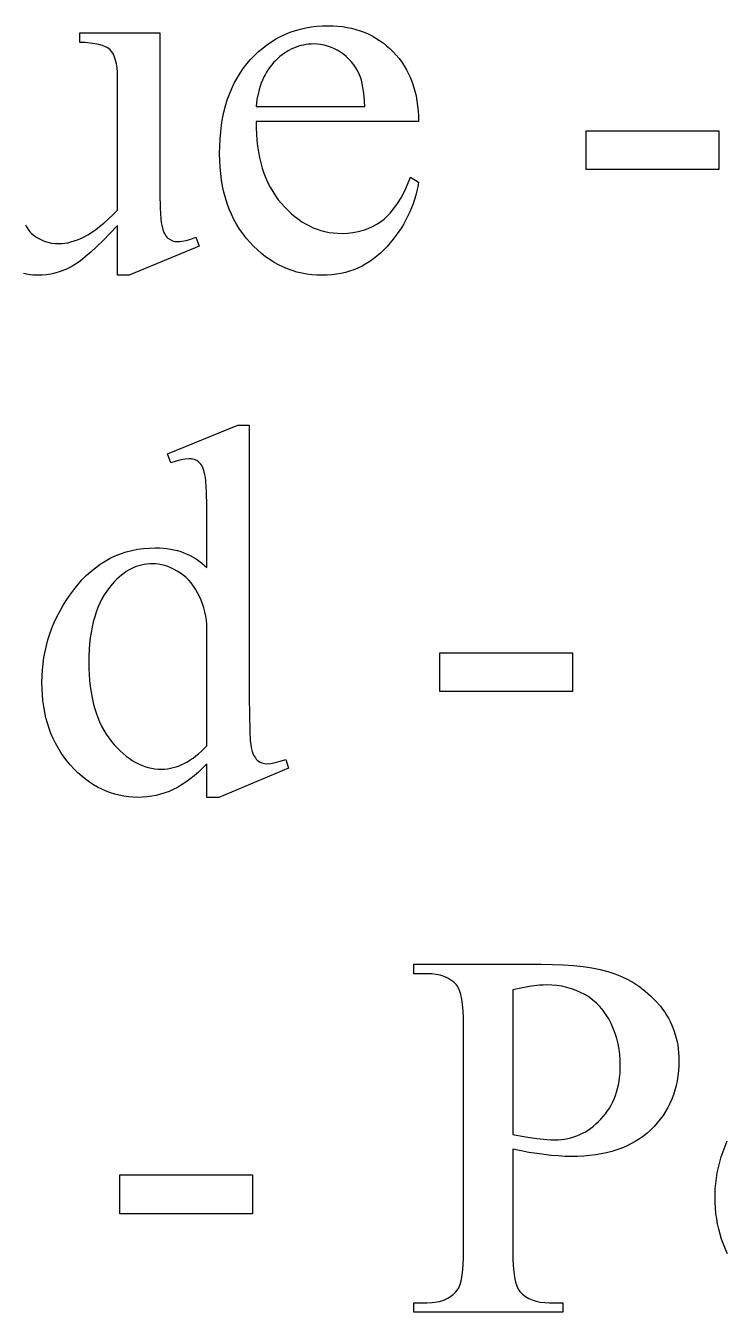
# Model space of a CAD drawing. Extents: x 5 to 599, y -219 to 392.
# Drawn here: x 241.02 to 267.7, y -218.84 to -169.94 of the extents above; entities that cross this region are included whole.
import ezdxf

# ---------------------------------------------------------------- set-up
doc = ezdxf.new("R2010")
doc.units = 0
doc.header["$MEASUREMENT"] = 0
for name, color, linetype in [('EXT', 1, 'CONTINUOUS'), ('INT', 5, 'CONTINUOUS'), ('POCKET_2_4MM', 3, 'CONTINUOUS')]:
    doc.layers.add(name, color=color, linetype=linetype)

msp = doc.modelspace()

# ---------------------------------------------------------------- linework, layer by layer
at = {"layer": 'EXT'}
for points in [[(247.911, -197.993), (247.748, -198.158), (247.586, -198.31), (247.425, -198.451), (247.265, -198.579), (247.106, -198.696), (246.947, -198.8), (246.79, -198.893), (246.633, -198.973), (246.476, -199.043), (246.315, -199.104), (246.151, -199.155), (245.984, -199.197), (245.815, -199.229), (245.642, -199.252), (245.466, -199.266), (245.287, -199.271), (245.105, -199.266), (244.927, -199.252), (244.751, -199.228), (244.578, -199.194), (244.408, -199.151), (244.241, -199.099), (244.077, -199.037), (243.916, -198.965), (243.758, -198.883), (243.602, -198.793), (243.45, -198.692), (243.3, -198.582), (243.153, -198.463), (243.009, -198.333), (242.869, -198.195), (242.73, -198.046), (242.598, -197.891), (242.474, -197.729), (242.359, -197.563), (242.252, -197.391), (242.154, -197.213), (242.065, -197.03), (241.984, -196.842), (241.911, -196.648), (241.847, -196.448), (241.791, -196.243), (241.744, -196.033), (241.706, -195.817), (241.676, -195.596), (241.655, -195.37), (241.642, -195.137), (241.638, -194.9), (241.642, -194.661), (241.657, -194.425), (241.68, -194.191), (241.713, -193.959), (241.756, -193.731), (241.808, -193.504), (241.869, -193.281), (241.94, -193.06), (242.021, -192.841), (242.11, -192.625), (242.21, -192.412), (242.318, -192.201), (242.436, -191.992), (242.564, -191.787), (242.701, -191.583), (242.848, -191.383), (243.002, -191.189), (243.161, -191.009), (243.326, -190.841), (243.496, -190.685), (243.671, -190.541), (243.852, -190.411), (244.039, -190.292), (244.231, -190.186), (244.428, -190.093), (244.63, -190.012), (244.839, -189.943), (245.052, -189.887), (245.271, -189.844), (245.495, -189.812), (245.725, -189.794), (245.96, -189.787), (246.106, -189.79), (246.249, -189.799), (246.388, -189.814), (246.525, -189.834), (246.658, -189.861), (246.788, -189.893), (246.914, -189.931), (247.038, -189.975), (247.158, -190.025), (247.276, -190.081), (247.39, -190.143), (247.5, -190.21), (247.608, -190.283), (247.712, -190.363), (247.813, -190.448), (247.911, -190.539), (247.911, -188.89), (247.907, -188.198), (247.893, -187.653), (247.87, -187.256), (247.855, -187.113), (247.838, -187.007), (247.796, -186.845), (247.772, -186.775), (247.744, -186.712), (247.714, -186.655), (247.682, -186.606), (247.647, -186.564), (247.609, -186.529), (247.526, -186.473), (247.433, -186.434), (247.331, -186.41), (247.219, -186.402), (247.081, -186.412), (246.923, -186.441), (246.745, -186.49), (246.545, -186.558), (246.419, -186.217), (249.082, -185.124), (249.521, -185.124), (249.521, -195.456), (249.526, -196.165), (249.539, -196.721), (249.562, -197.124), (249.577, -197.268), (249.594, -197.373), (249.636, -197.533), (249.662, -197.604), (249.689, -197.667), (249.72, -197.724), (249.753, -197.775), (249.79, -197.819), (249.828, -197.856), (249.912, -197.916), (250.003, -197.959), (250.1, -197.984), (250.204, -197.993), (250.347, -197.982), (250.511, -197.951), (250.698, -197.899), (250.907, -197.827), (251.014, -198.168), (248.36, -199.271), (247.911, -199.271)], [(247.911, -197.31), (247.911, -192.705), (247.893, -192.541), (247.867, -192.38), (247.834, -192.224), (247.794, -192.071), (247.747, -191.921), (247.692, -191.775), (247.63, -191.633), (247.56, -191.495), (247.484, -191.362), (247.402, -191.238), (247.314, -191.123), (247.22, -191.016), (247.12, -190.917), (247.014, -190.826), (246.902, -190.744), (246.784, -190.67), (246.664, -190.605), (246.544, -190.549), (246.426, -190.501), (246.308, -190.462), (246.19, -190.431), (246.074, -190.41), (245.958, -190.397), (245.843, -190.392), (245.736, -190.395), (245.631, -190.404), (245.527, -190.419), (245.425, -190.441), (245.324, -190.468), (245.225, -190.501), (245.127, -190.54), (245.031, -190.585), (244.936, -190.636), (244.842, -190.693), (244.75, -190.757), (244.659, -190.826), (244.57, -190.901), (244.482, -190.982), (244.396, -191.07), (244.311, -191.163), (244.204, -191.294), (244.103, -191.431), (244.009, -191.577), (243.923, -191.729), (243.843, -191.889), (243.77, -192.056), (243.704, -192.23), (243.645, -192.412), (243.593, -192.601), (243.548, -192.797), (243.51, -193.001), (243.479, -193.212), (243.454, -193.43), (243.437, -193.656), (243.427, -193.889), (243.423, -194.129), (243.427, -194.372), (243.437, -194.607), (243.453, -194.836), (243.477, -195.057), (243.507, -195.271), (243.544, -195.478), (243.588, -195.677), (243.638, -195.87), (243.695, -196.055), (243.759, -196.233), (243.829, -196.403), (243.906, -196.567), (243.99, -196.723), (244.081, -196.872), (244.178, -197.014), (244.282, -197.149), (244.39, -197.276), (244.499, -197.395), (244.611, -197.505), (244.723, -197.608), (244.837, -197.702), (244.953, -197.788), (245.07, -197.866), (245.189, -197.935), (245.309, -197.997), (245.431, -198.05), (245.555, -198.095), (245.679, -198.132), (245.806, -198.161), (245.934, -198.181), (246.063, -198.194), (246.194, -198.198), (246.305, -198.194), (246.415, -198.184), (246.525, -198.166), (246.634, -198.142), (246.743, -198.111), (246.852, -198.073), (246.96, -198.028), (247.067, -197.976), (247.174, -197.917), (247.281, -197.851), (247.387, -197.778), (247.493, -197.698), (247.598, -197.612), (247.703, -197.518), (247.807, -197.417)], [(256.77, -193.778), (261.814, -193.778), (261.814, -195.251), (256.77, -195.251)]]:
    msp.add_lwpolyline(points, close=True, dxfattribs=at)
at = {"layer": 'INT'}
for points in [[(249.78, -173.582), (249.782, -173.827), (249.793, -174.066), (249.811, -174.298), (249.836, -174.523), (249.87, -174.742), (249.911, -174.954), (249.96, -175.159), (250.016, -175.357), (250.08, -175.549), (250.152, -175.734), (250.232, -175.913), (250.319, -176.084), (250.414, -176.249), (250.517, -176.407), (250.627, -176.559), (250.746, -176.704), (250.869, -176.841), (250.995, -176.969), (251.123, -177.088), (251.255, -177.199), (251.389, -177.301), (251.525, -177.393), (251.665, -177.477), (251.807, -177.553), (251.951, -177.619), (252.099, -177.676), (252.249, -177.725), (252.401, -177.765), (252.556, -177.796), (252.714, -177.818), (252.875, -177.831), (253.038, -177.836), (253.254, -177.828), (253.463, -177.805), (253.665, -177.768), (253.859, -177.715), (254.046, -177.647), (254.227, -177.564), (254.4, -177.466), (254.565, -177.353), (254.646, -177.29), (254.724, -177.221), (254.877, -177.068), (255.022, -176.894), (255.162, -176.698), (255.294, -176.48), (255.421, -176.241), (255.54, -175.981), (255.653, -175.699), (255.956, -175.894), (255.927, -176.06), (255.892, -176.224), (255.851, -176.387), (255.804, -176.547), (255.751, -176.706), (255.692, -176.863), (255.627, -177.018), (255.556, -177.171), (255.478, -177.322), (255.395, -177.471), (255.305, -177.619), (255.209, -177.765), (255.107, -177.908), (254.999, -178.05), (254.885, -178.19), (254.765, -178.328), (254.64, -178.461), (254.511, -178.586), (254.378, -178.701), (254.242, -178.808), (254.101, -178.907), (253.956, -178.997), (253.808, -179.079), (253.655, -179.152), (253.499, -179.216), (253.339, -179.272), (253.175, -179.319), (253.007, -179.357), (252.836, -179.387), (252.66, -179.409), (252.48, -179.422), (252.297, -179.426), (252.097, -179.421), (251.902, -179.406), (251.709, -179.382), (251.521, -179.348), (251.336, -179.303), (251.155, -179.25), (250.977, -179.186), (250.803, -179.112), (250.632, -179.029), (250.466, -178.936), (250.302, -178.833), (250.143, -178.721), (249.987, -178.598), (249.834, -178.466), (249.686, -178.324), (249.541, -178.172), (249.402, -178.012), (249.272, -177.845), (249.151, -177.672), (249.039, -177.491), (248.936, -177.304), (248.842, -177.11), (248.757, -176.91), (248.681, -176.703), (248.614, -176.489), (248.555, -176.268), (248.506, -176.04), (248.466, -175.806), (248.435, -175.565), (248.412, -175.317), (248.399, -175.063), (248.394, -174.801), (248.399, -174.519), (248.413, -174.244), (248.436, -173.977), (248.468, -173.718), (248.509, -173.467), (248.56, -173.224), (248.619, -172.988), (248.688, -172.761), (248.766, -172.541), (248.853, -172.33), (248.95, -172.126), (249.056, -171.93), (249.17, -171.742), (249.294, -171.562), (249.428, -171.39), (249.57, -171.225), (249.719, -171.07), (249.873, -170.925), (250.032, -170.789), (250.195, -170.664), (250.363, -170.549), (250.536, -170.444), (250.713, -170.348), (250.896, -170.263), (251.082, -170.188), (251.274, -170.123), (251.47, -170.068), (251.671, -170.023), (251.876, -169.988), (252.087, -169.963), (252.302, -169.947), (252.521, -169.942), (252.707, -169.946), (252.889, -169.958), (253.066, -169.977), (253.239, -170.004), (253.408, -170.039), (253.573, -170.082), (253.733, -170.132), (253.89, -170.19), (254.042, -170.256), (254.19, -170.329), (254.334, -170.411), (254.473, -170.499), (254.609, -170.596), (254.74, -170.701), (254.867, -170.813), (254.99, -170.933), (255.107, -171.059), (255.216, -171.191), (255.318, -171.328), (255.412, -171.47), (255.499, -171.617), (255.578, -171.769), (255.65, -171.927), (255.714, -172.09), (255.771, -172.258), (255.82, -172.432), (255.861, -172.61), (255.895, -172.794), (255.922, -172.983), (255.941, -173.177), (255.952, -173.377), (255.956, -173.582)], [(249.78, -173.016), (253.916, -173.016), (253.885, -172.618), (253.865, -172.443), (253.841, -172.284), (253.814, -172.141), (253.783, -172.013), (253.749, -171.902), (253.712, -171.806), (253.647, -171.673), (253.575, -171.547), (253.495, -171.429), (253.408, -171.318), (253.313, -171.214), (253.211, -171.118), (253.102, -171.029), (252.985, -170.947), (252.863, -170.874), (252.741, -170.811), (252.616, -170.757), (252.491, -170.713), (252.364, -170.679), (252.236, -170.655), (252.106, -170.64), (251.975, -170.635), (251.874, -170.638), (251.775, -170.645), (251.677, -170.657), (251.581, -170.675), (251.485, -170.697), (251.392, -170.724), (251.299, -170.756), (251.208, -170.793), (251.118, -170.834), (251.029, -170.881), (250.856, -170.989), (250.688, -171.117), (250.526, -171.264), (250.448, -171.345), (250.375, -171.43), (250.305, -171.518), (250.24, -171.61), (250.179, -171.706), (250.122, -171.806), (250.069, -171.909), (250.02, -172.017), (249.975, -172.128), (249.935, -172.244), (249.899, -172.363), (249.867, -172.486), (249.815, -172.743)], [(262.327, -173.933), (267.371, -173.933), (267.371, -175.406), (262.327, -175.406)]]:
    msp.add_lwpolyline(points, close=True, dxfattribs=at)
msp.add_lwpolyline([(241.019, -177.508), (241.058, -177.587), (241.1, -177.659), (241.146, -177.725), (241.195, -177.783), (241.247, -177.836), (241.359, -177.927), (241.476, -178.006), (241.598, -178.073), (241.727, -178.128), (241.861, -178.171), (242, -178.201), (242.145, -178.22), (242.296, -178.226), (242.403, -178.222), (242.513, -178.209), (242.627, -178.189), (242.744, -178.16), (242.865, -178.123), (242.989, -178.078), (243.116, -178.024), (243.248, -177.962), (243.384, -177.889), (243.526, -177.801), (243.675, -177.698), (243.829, -177.579), (243.99, -177.446), (244.158, -177.298), (244.331, -177.135), (244.511, -176.957), (244.511, -171.894), (244.507, -171.711), (244.494, -171.544), (244.472, -171.392), (244.442, -171.256), (244.402, -171.135), (244.355, -171.029), (244.298, -170.939), (244.233, -170.864), (244.154, -170.801), (244.056, -170.746), (243.94, -170.698), (243.805, -170.658), (243.651, -170.626), (243.478, -170.602), (243.287, -170.585), (243.077, -170.577), (243.077, -170.216), (246.121, -170.216), (246.121, -175.631), (246.126, -176.331), (246.139, -176.881), (246.162, -177.28), (246.177, -177.423), (246.194, -177.528), (246.236, -177.688), (246.261, -177.759), (246.289, -177.822), (246.32, -177.879), (246.353, -177.93), (246.389, -177.974), (246.428, -178.011), (246.512, -178.071), (246.603, -178.114), (246.7, -178.139), (246.804, -178.148), (246.881, -178.145), (246.96, -178.137), (247.126, -178.106), (247.301, -178.054), (247.487, -177.982), (247.623, -178.323), (244.95, -179.426), (244.511, -179.426), (244.511, -177.533), (244.232, -177.831), (243.97, -178.1), (243.724, -178.339), (243.496, -178.55), (243.285, -178.732), (243.091, -178.885), (242.915, -179.009), (242.755, -179.104), (242.603, -179.179), (242.448, -179.245), (242.292, -179.3), (242.133, -179.345), (241.972, -179.381), (241.809, -179.406), (241.644, -179.421), (241.477, -179.426), (241.292, -179.419), (241.114, -179.399), (240.941, -179.365)], dxfattribs=at)
at = {"layer": 'POCKET_2_4MM'}
for points in [[(259.541, -212.647), (259.541, -216.501), (259.545, -216.799), (259.558, -217.066), (259.58, -217.305), (259.609, -217.513), (259.648, -217.693), (259.695, -217.842), (259.722, -217.906), (259.75, -217.962), (259.781, -218.011), (259.814, -218.052), (259.913, -218.153), (260.024, -218.24), (260.146, -218.314), (260.28, -218.374), (260.426, -218.421), (260.585, -218.455), (260.755, -218.475), (260.936, -218.482), (261.444, -218.482), (261.444, -218.843), (255.775, -218.843), (255.775, -218.482), (256.273, -218.482), (256.475, -218.473), (256.662, -218.448), (256.75, -218.428), (256.835, -218.405), (256.915, -218.377), (256.992, -218.345), (257.065, -218.309), (257.135, -218.268), (257.2, -218.223), (257.262, -218.174), (257.321, -218.121), (257.375, -218.063), (257.426, -218.002), (257.473, -217.935), (257.519, -217.847), (257.558, -217.732), (257.592, -217.592), (257.619, -217.426), (257.64, -217.233), (257.656, -217.015), (257.665, -216.771), (257.668, -216.501), (257.668, -207.954), (257.664, -207.657), (257.651, -207.389), (257.631, -207.151), (257.602, -206.942), (257.565, -206.763), (257.52, -206.613), (257.466, -206.493), (257.436, -206.445), (257.404, -206.403), (257.304, -206.302), (257.191, -206.215), (257.067, -206.141), (256.931, -206.081), (256.784, -206.034), (256.625, -206.001), (256.455, -205.98), (256.273, -205.974), (255.775, -205.974), (255.775, -205.613), (260.624, -205.613), (261.056, -205.618), (261.465, -205.636), (261.85, -205.664), (262.212, -205.704), (262.55, -205.756), (262.865, -205.819), (263.156, -205.893), (263.424, -205.979), (263.675, -206.078), (263.916, -206.193), (264.147, -206.324), (264.368, -206.47), (264.579, -206.632), (264.78, -206.81), (264.971, -207.004), (265.151, -207.213), (265.236, -207.323), (265.316, -207.435), (265.39, -207.55), (265.459, -207.667), (265.522, -207.787), (265.579, -207.909), (265.631, -208.034), (265.678, -208.162), (265.719, -208.292), (265.755, -208.424), (265.785, -208.559), (265.81, -208.696), (265.829, -208.836), (265.843, -208.979), (265.851, -209.124), (265.854, -209.271), (265.85, -209.472), (265.837, -209.667), (265.816, -209.858), (265.787, -210.043), (265.749, -210.225), (265.703, -210.401), (265.649, -210.573), (265.587, -210.74), (265.516, -210.902), (265.436, -211.06), (265.349, -211.212), (265.253, -211.361), (265.148, -211.504), (265.036, -211.643), (264.915, -211.777), (264.785, -211.906), (264.648, -212.029), (264.504, -212.144), (264.354, -212.251), (264.196, -212.35), (264.031, -212.441), (263.86, -212.524), (263.682, -212.599), (263.496, -212.667), (263.304, -212.726), (263.105, -212.778), (262.899, -212.821), (262.686, -212.857), (262.466, -212.885), (262.24, -212.905), (262.006, -212.916), (261.766, -212.92), (261.522, -212.916), (261.268, -212.903), (261.005, -212.882), (260.731, -212.852), (260.449, -212.814), (260.156, -212.767), (259.853, -212.711)], [(259.541, -212.091), (260.029, -212.176), (260.458, -212.237), (260.829, -212.274), (260.992, -212.283), (261.141, -212.286), (261.267, -212.283), (261.391, -212.274), (261.512, -212.259), (261.631, -212.237), (261.748, -212.21), (261.863, -212.176), (261.976, -212.136), (262.086, -212.09), (262.195, -212.038), (262.301, -211.979), (262.405, -211.915), (262.507, -211.844), (262.607, -211.768), (262.704, -211.685), (262.799, -211.596), (262.893, -211.501), (262.982, -211.401), (263.065, -211.297), (263.143, -211.19), (263.215, -211.079), (263.281, -210.965), (263.341, -210.847), (263.396, -210.725), (263.445, -210.6), (263.488, -210.471), (263.526, -210.338), (263.557, -210.202), (263.583, -210.062), (263.603, -209.919), (263.618, -209.772), (263.626, -209.621), (263.629, -209.467), (263.624, -209.254), (263.607, -209.045), (263.58, -208.84), (263.541, -208.638), (263.492, -208.441), (263.432, -208.247), (263.36, -208.057), (263.278, -207.871), (263.186, -207.693), (263.084, -207.526), (262.973, -207.371), (262.854, -207.227), (262.725, -207.095), (262.586, -206.975), (262.439, -206.866), (262.283, -206.769), (262.119, -206.683), (261.95, -206.609), (261.775, -206.546), (261.595, -206.494), (261.409, -206.454), (261.218, -206.426), (261.021, -206.409), (260.819, -206.403), (260.69, -206.406), (260.553, -206.415), (260.251, -206.449), (259.914, -206.507), (259.541, -206.588)], [(244.604, -213.623), (249.648, -213.623), (249.648, -215.096), (244.604, -215.096)]]:
    msp.add_lwpolyline(points, close=True, dxfattribs=at)
msp.add_lwpolyline([(267.704, -216.626), (267.622, -216.442), (267.547, -216.256), (267.481, -216.067), (267.422, -215.875), (267.371, -215.681), (267.328, -215.485), (267.292, -215.285), (267.265, -215.083), (267.245, -214.879), (267.233, -214.672), (267.229, -214.462), (267.239, -214.155), (267.268, -213.848), (267.315, -213.542), (267.382, -213.236), (267.468, -212.931), (267.572, -212.626), (267.696, -212.322)], dxfattribs=at)

doc.saveas('drawing.dxf')
